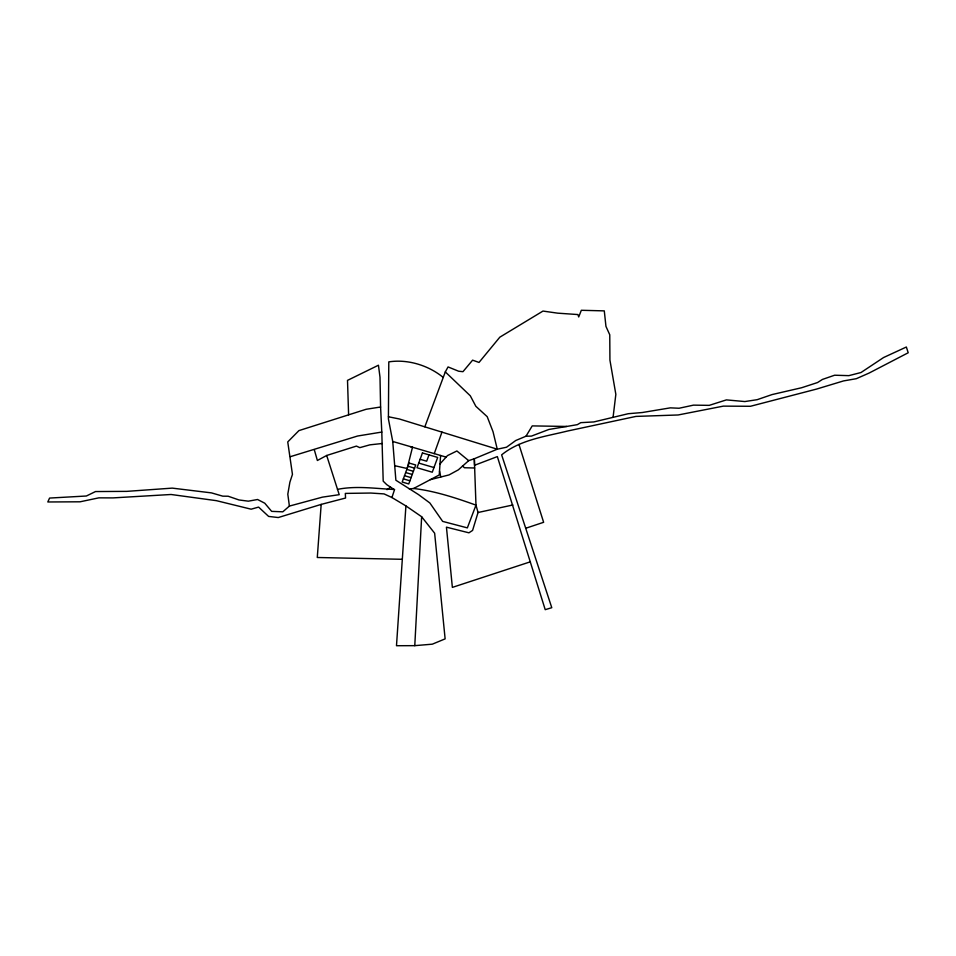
<?xml version="1.0" encoding="UTF-8"?>
<svg xmlns="http://www.w3.org/2000/svg" width="956" height="956" viewBox="0 0 956 956"><rect width="100%" height="100%" fill="white"/><g stroke="black" fill="none" stroke-linecap="round" stroke-linejoin="round"><path stroke-width="1.43" d="M443.237 377.441C428.455 365.335 407.686 358.954 388.793 361.882L388.411 418.907L392.737 441.469L395.88 480.235L418.489 494.575L429.853 502.976L442.652 521.39L467.353 527.879L475.98 505.127L474.319 458.737L497.263 449.2L506.525 447.217L515.75 440.513L526.003 436.211L531.405 436.115L548.899 429.459L577.305 424.667L580.782 422.66L593.867 421.931L628.271 413.709L642.277 412.526L670.347 407.854L679.071 408.248L693.47 405.141L709.233 405.356L726.405 399.895L744.843 401.556L757.14 399.692L772.054 394.577L801.618 387.742L817.523 382.555L822.423 379.436L834.624 375.218L848.832 375.648L861.009 372.517L883.559 357.544L906.36 347.016L908.2 352.764L869.1 373.067L856.313 378.695L843.562 380.918L816.436 389.116L750.472 406.276L723.345 406.133L678.115 414.976L635.967 416.41L567.505 431.036C545.004 436.605 520.112 439.772 501.637 454.865L551.779 607.693L545.219 609.665L497.347 456.598L474.558 465.273L474.319 458.737L468.679 460.649L458.342 469.85L449.057 474.917L430.367 479.649M405.918 505.915L396.489 645.718L414.773 645.659L421.644 516.73L405.918 505.915L391.924 497.538L384.073 493.905L370.785 493.045L345.319 493.404L345.558 498.04L321.18 504.398L278.268 517.543L268.624 516.419L258.598 507.098L251.141 509.19L216.462 500.681L171.076 494.491L112.999 497.897L98.838 497.849L80.065 501.804L47.8 501.972L49.593 498.064L86.363 496.009L95.516 491.551L126.778 491.372L172.271 488.122L211.491 492.89L222.772 496.164L228.149 496.224L239.012 499.964L248.333 501.171L257.594 499.498L264.752 503.203L271.647 511.364L282.809 511.819L289.393 506.083L322.471 497.132L339.225 494.682L326.677 455.474L356.433 446.094L359.803 447.647L369.912 444.839L382.113 443.512M440.608 455.486L439.246 474.953L413.613 488.492L409.276 488.958M321.18 504.398L317.284 557.491L402.321 559.296M613.071 417.342L615.843 394.338L609.928 360.101L609.761 334.803L605.949 326.378L604.288 310.879L581.332 310.282L578.703 316.95L577.926 314.56L557.683 313.162L542.984 311.07L499.821 337.181L479.016 362.444L472.599 360.161L462.967 371.681L458.653 371.227L448.065 366.937L445.305 371.908L424.834 426.806M413.613 488.492C434.896 491.002 455.546 497.825 475.98 505.127L478.036 512.5L472.587 530.425L468.93 532.815L446.44 527.162L452.367 587.39L530.413 561.793M391.924 497.538L394.589 489.484C375.696 488.659 356.469 485.552 337.48 489.364M434.263 453.622L441.971 432.064M429.005 454.877L426.675 461.198L420.114 459.274M526.003 436.211L532.217 425.898L566.717 426.448M440.023 463.863L447.468 455.606L456.896 450.969L468.679 460.649M386.989 489.675L390.622 487.213M326.677 455.474L317.38 460.493L314.273 449.619M525.728 528.262L543.629 522.299L518.941 444.385M348.605 414.773L347.506 380.38L378.445 365.216L379.998 377.226L380.596 407.005L366.196 409.264L298.929 430.606L287.744 441.923L292.452 474.391L289.883 482.206L287.804 494.18L289.393 506.083M290.457 456.645L357.58 436.02L381.791 432.064L380.596 407.005M478.036 512.5L512.87 504.983M414.773 645.659L432.315 644.177L445.126 638.871L434.645 533.221L421.644 516.73M474.654 467.998L464.425 467.747L462.513 465.954M388.423 416.756L399.405 418.991L497.263 449.2L493.033 431.718L487.202 416.673L475.849 406.3L470.292 395.796L445.305 371.908M394.697 465.692L407.148 468.512L412.514 447.241L392.737 441.469M410.232 446.572L445.998 457.076M418.728 463.074L433.976 467.544M407.997 466.217L414.557 468.153M406.826 469.384L413.386 471.308M405.667 472.539L412.227 474.475M404.507 475.706L411.068 477.63M403.348 478.86L409.909 480.796M394.075 489.496L386.738 484.644L383.201 481.167L381.791 432.052M439.521 471.033L440.788 476.889M409.156 463.062L402.189 482.027L408.75 483.951L415.717 464.986L409.156 463.062M422.444 452.953L417.019 467.735L432.267 472.204L437.693 457.434L422.444 452.953"/></g></svg>
